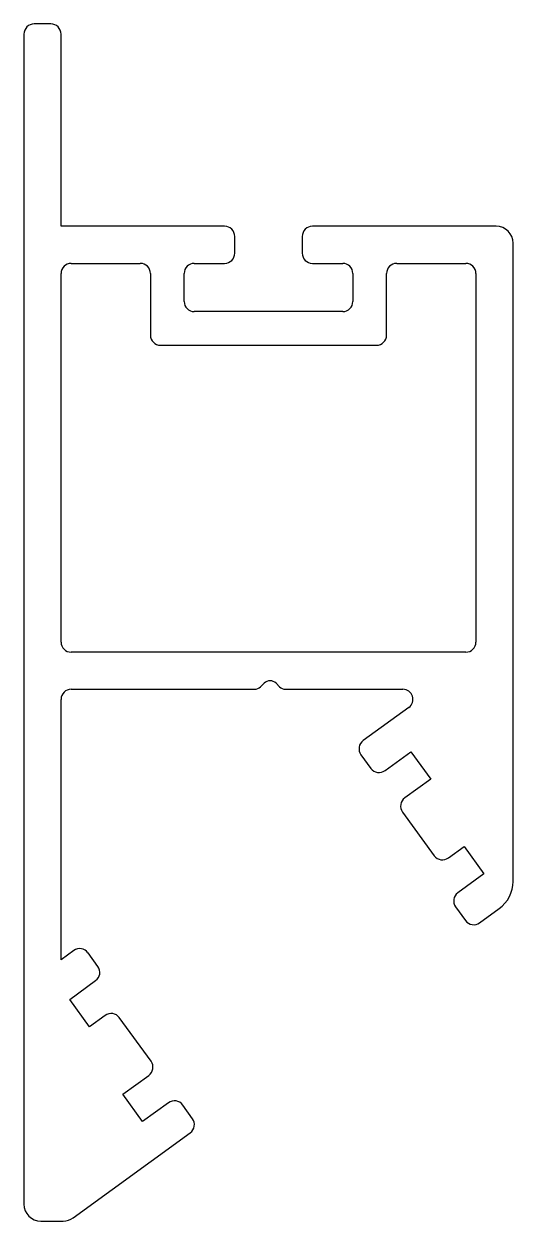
# Model space of a CAD drawing. Extents: x 1.8 to 16.3, y 1.2 to 36.7.
import ezdxf

# ---------------------------------------------------------------- set-up
doc = ezdxf.new("R2010")
doc.units = 0
doc.layers.get('0').update_dxf_attribs({"linetype": 'CONTINUOUS'})

msp = doc.modelspace()

# ---------------------------------------------------------------- linework, layer by layer
for p, q in [((2.607, 36.678), (2.107, 36.678)), ((1.807, 36.378), (1.807, 2.178)), ((2.907, 30.678), (2.907, 36.378)), ((7.757, 30.678), (2.907, 30.678)), ((15.807, 30.678), (10.357, 30.678)), ((8.057, 29.878), (8.057, 30.378)), ((10.057, 30.378), (10.057, 29.878)), ((16.307, 11.252), (16.307, 30.178)), ((3.207, 29.578), (5.257, 29.578)), ((6.857, 29.578), (7.757, 29.578)), ((10.357, 29.578), (11.257, 29.578)), ((12.857, 29.578), (14.907, 29.578)), ((2.907, 18.349), (2.907, 29.278)), ((5.557, 29.278), (5.557, 27.449)), ((6.557, 28.449), (6.557, 29.278)), ((11.557, 29.278), (11.557, 28.449)), ((12.557, 27.449), (12.557, 29.278)), ((15.207, 29.278), (15.207, 18.349)), ((9.057, 28.149), (6.857, 28.149)), ((11.257, 28.149), (9.057, 28.149)), ((5.857, 27.149), (12.257, 27.149)), ((14.907, 18.049), (3.207, 18.049)), ((8.823, 17.022), (8.927, 17.126)), ((9.28, 17.126), (9.384, 17.022)), ((3.207, 16.949), (8.646, 16.949)), ((9.561, 16.949), (13.04, 16.949)), ((2.907, 8.923), (2.907, 16.649)), ((13.216, 16.406), (11.865, 15.426)), ((11.799, 15.007), (12.092, 14.602)), ((12.511, 14.536), (13.279, 15.093)), ((13.279, 15.093), (13.867, 14.284)), ((13.867, 14.284), (13.099, 13.726)), ((13.032, 13.307), (13.972, 12.013)), ((14.391, 11.946), (14.853, 12.281)), ((14.853, 12.281), (15.441, 11.472)), ((15.441, 11.472), (14.671, 10.913)), ((14.604, 10.494), (14.898, 10.09)), ((15.317, 10.023), (15.895, 10.442)), ((3.287, 9.199), (2.907, 8.923)), ((4, 8.728), (3.706, 9.132)), ((3.164, 7.75), (3.933, 8.309)), ((3.751, 6.941), (3.164, 7.75)), ((4.215, 7.277), (3.751, 6.941)), ((5.574, 5.916), (4.634, 7.211)), ((4.737, 4.938), (5.507, 5.497)), ((5.325, 4.129), (4.737, 4.938)), ((6.093, 4.686), (5.325, 4.129)), ((6.804, 4.213), (6.513, 4.619)), ((3.263, 1.273), (6.739, 3.796)), ((1.807, 2.178), (1.807, 1.678)), ((2.307, 1.178), (2.97, 1.178))]:
    msp.add_line(p, q)
for centre, radius, start, end in [((2.107, 36.378), 0.3, 90, 180), ((2.607, 36.378), 0.3, 0, 90), ((7.757, 30.378), 0.3, 0, 90), ((10.357, 30.378), 0.3, 90, 180), ((15.807, 30.178), 0.5, 0, 90), ((7.757, 29.878), 0.3, 270, 0), ((10.357, 29.878), 0.3, 180, 270), ((3.207, 29.278), 0.3, 90, 180), ((5.257, 29.278), 0.3, 360, 90), ((6.857, 29.278), 0.3, 90, 180), ((11.257, 29.278), 0.3, 360, 90), ((12.857, 29.278), 0.3, 90, 180), ((14.907, 29.278), 0.3, 360, 90), ((6.857, 28.449), 0.3, 180, 270), ((11.257, 28.449), 0.3, 270, 0), ((5.857, 27.449), 0.3, 180, 270), ((12.257, 27.449), 0.3, 270, 0), ((3.207, 18.349), 0.3, 180, 270), ((14.907, 18.349), 0.3, 270, 0), ((9.104, 16.949), 0.25, 45, 135), ((3.207, 16.649), 0.3, 90, 180), ((8.646, 17.199), 0.25, 270, 315), ((9.561, 17.199), 0.25, 225, 270), ((13.04, 16.649), 0.3, 305.9769, 90), ((12.041, 15.183), 0.3, 125.9769, 215.9769), ((12.335, 14.779), 0.3, 215.9769, 305.9769), ((13.275, 13.484), 0.3, 125.9769, 215.9769), ((14.215, 12.189), 0.3, 215.9769, 305.9769), ((15.307, 11.252), 1, 305.9769, 0), ((14.847, 10.671), 0.3, 125.9769, 215.9769), ((15.141, 10.266), 0.3, 215.9769, 305.9769), ((3.463, 8.956), 0.3, 35.9769, 125.9769), ((3.757, 8.551), 0.3, 305.9769, 35.9769), ((4.391, 7.034), 0.3, 35.9769, 125.9769), ((5.331, 5.74), 0.3, 305.9769, 35.9769), ((6.269, 4.444), 0.3, 35.7015, 125.9769), ((6.561, 4.038), 0.3, 306.4344, 35.7024), ((2.307, 1.678), 0.5, 180, 270), ((2.97, 1.678), 0.5, 270, 305.9769)]:
    msp.add_arc(centre, radius, start, end)

doc.saveas('drawing.dxf')
